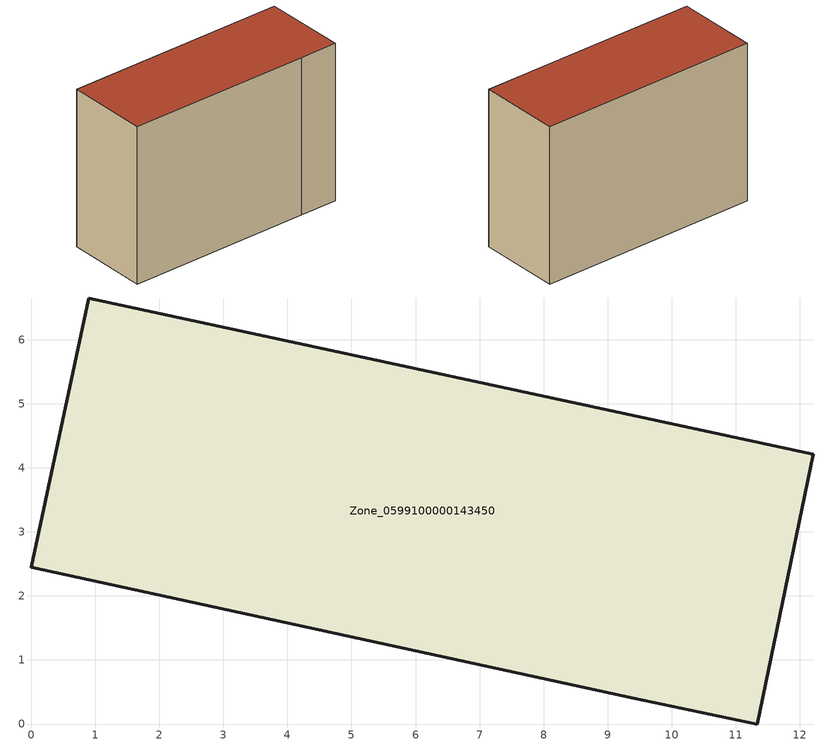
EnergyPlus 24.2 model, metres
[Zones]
Zone_0599100000143450
 floor ground (C_G): 11.33,0 9.41,0.4 0,2.45 0.9,6.65 12.21,4.21 z0
 wall outside (C_F): 9.41,0.4 11.33,0 12.21,4.21 0.9,6.65 0,2.45 9.41,0.4 z0:8.3
 roof outside (C_R): 12.21,4.21 0.9,6.65 0,2.45 9.41,0.4 11.33,0 z8.3
[BUILDING]
Pand.0599100000143450: North Axis=0; Terrain=City; Loads Convergence Tolerance Value=0.04; Temperature Convergence Tolerance Value=0.4; Solar Distribution=FullExterior; Maximum Number of Warmup Days=25; Minimum Number of Warmup Days=1
[Site:Location]
Rotterdam.The.Hague.AP_ZH_NLD Design_Conditions: Latitude=51.96; Longitude=4.45; Time Zone=1; Elevation=-4.5
[SITE:GROUNDTEMPERATURE:BUILDINGSURFACE]
18, 18, 18, 18, 18, 18, 18, 18, 18, 18, 18, 18
[MATERIAL] Thermal Absorptance=0.9; Solar Absorptance=0.7; Visible Absorptance=0.7
Name | Roughness | Thickness | Conductivity | Density | Specific Heat
G.TI.1975-1991 | MediumSmooth | 0.15 | 0.288461 | 540 | 1210
F.TI.1975-1991 | Rough | 0.3 | 0.230769 | 1920 | 840
R.TI.1975-1991 | MediumRough | 0.2 | 0.153846 | 1500 | 1000
[CONSTRUCTION]
C_G: G.TI.1975-1991
C_F: F.TI.1975-1991
C_R: R.TI.1975-1991
[ZONE]
Zone_0599100000143450: Type=1; Multiplier=1; Ceiling Height=Autocalculate; Volume=Autocalculate; Floor Area=autocalculate; Part of Total Floor Area=Yes
[ZONEINFILTRATION:DESIGNFLOWRATE]
Infil_Zone_0599100000143450: Zone or ZoneList or Space or SpaceList=Zone_0599100000143450; Schedule=AlwaysOn; Design Flow Rate Calculation Method=Flow/Area; Flow Rate per Floor Area=0.003; Constant Term Coefficient=1; Temperature Term Coefficient=0; Velocity Term Coefficient=0; Velocity Squared Term Coefficient=0
[HVACTEMPLATE:ZONE:IDEALLOADSAIRSYSTEM]
Zone_0599100000143450: Maximum Heating Supply Air Temperature=50; Minimum Cooling Supply Air Temperature=13; Maximum Heating Supply Air Humidity Ratio=0.0156; Minimum Cooling Supply Air Humidity Ratio=0.0077; Heating Limit=NoLimit; Cooling Limit=NoLimit; Dehumidification Control Type=ConstantSensibleHeatRatio; Cooling Sensible Heat Ratio=0.7; Dehumidification Setpoint=60; Humidification Control Type=None; Humidification Setpoint=30; Outdoor Air Method=None; Outdoor Air Flow Rate per Person=0.00944; Outdoor Air Flow Rate per Zone Floor Area=0; Outdoor Air Flow Rate per Zone=0; Demand Controlled Ventilation Type=None; Outdoor Air Economizer Type=NoEconomizer; Heat Recovery Type=None; Sensible Heat Recovery Effectiveness=0.7; Latent Heat Recovery Effectiveness=0.65
[ZONECONTROL:THERMOSTAT]
ThermostatControl_Zone_0599100000143450: Zone or ZoneList=Zone_0599100000143450; Control Type Schedule=DualSetpointControlType; Control 1=Thermostat_Zone_0599100000143450; Temperature Difference Between Cutout And Setpoint=0
[THERMOSTATSETPOINT:DUALSETPOINT]
Thermostat_Zone_0599100000143450: Heating Setpoint Temperature Schedule=HeatingSetpoint_Zone_0599100000143450; Cooling Setpoint Temperature Schedule=CoolingSetpoint_Zone_0599100000143450
[SCHEDULE:COMPACT]
HeatingSetpoint_Zone_0599100000143450: Through: 12/31, For: AllDays, Until: 24:00, 21
CoolingSetpoint_Zone_0599100000143450: Through: 12/31, For: AllDays, Until: 24:00, 24
DualSetpointControlType: Through: 12/31, For: AllDays, Until: 24:00, 4
AlwaysOn: Through: 12/31, For: AllDays, Until: 24:00, 1
